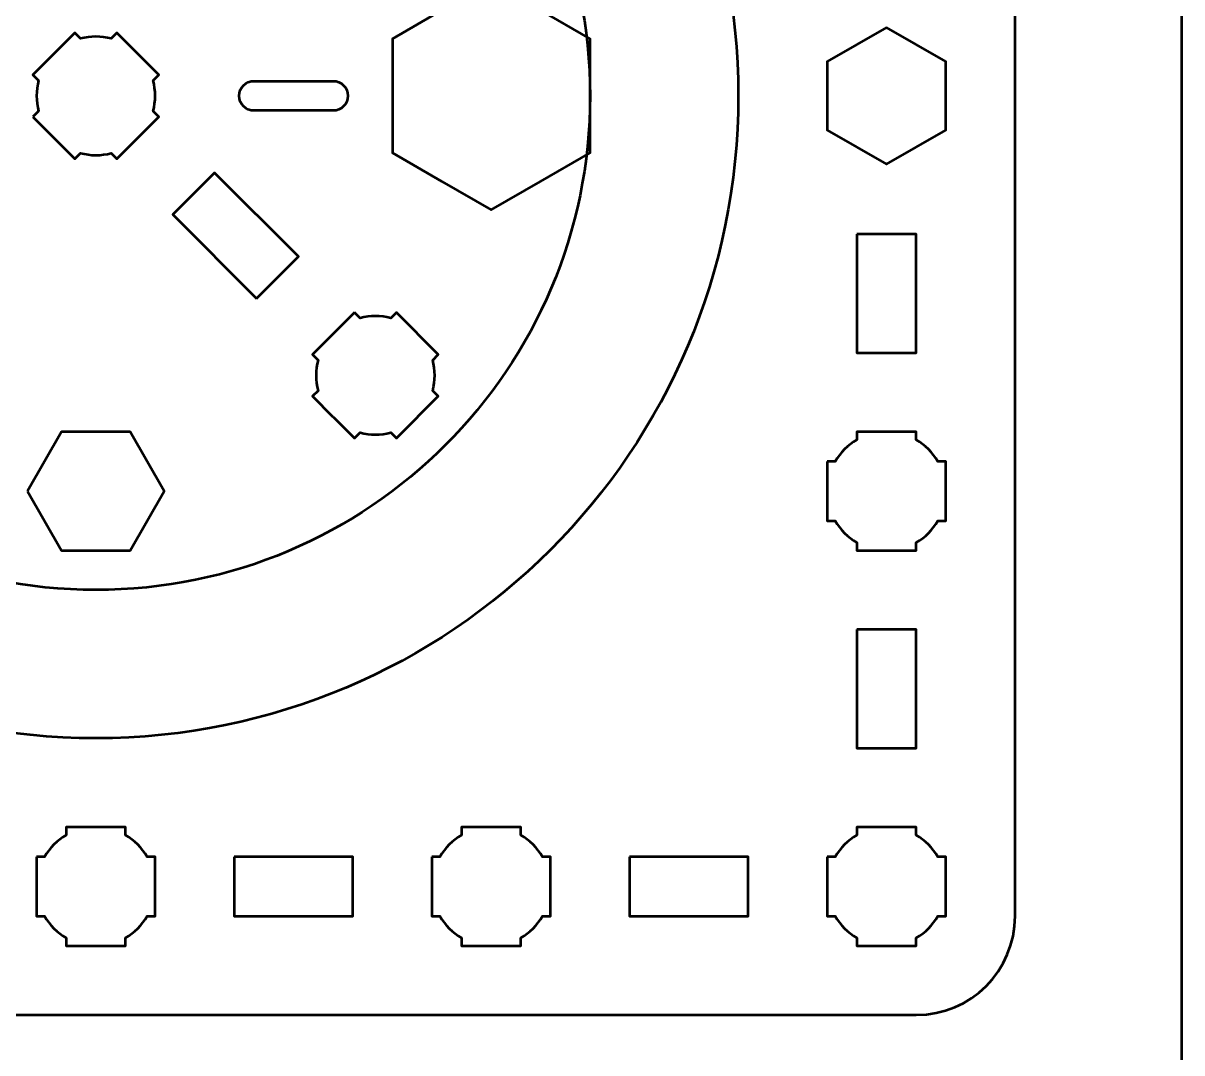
# Model space of a CAD drawing. Header units: centimetres. Extents: x -21 to 0, y -29.7 to 0.
# Drawn here: x -5.86 to 0, y -20.32 to -15.11 of the extents above; entities that cross this region are included whole.
import ezdxf

# ---------------------------------------------------------------- set-up
doc = ezdxf.new("R2010")
doc.units = ezdxf.units.CM
doc.header["$MEASUREMENT"] = 0
doc.layers.add('Layer 1', color=7, linetype='Continuous')

msp = doc.modelspace()

# ---------------------------------------------------------------- linework, layer by layer
at = {"layer": 'Layer 1', "color": 3, "lineweight": 53}
for centre, major_axis in [((-5.49369, -15.47442), (0, 3.25)), ((-5.49369, -15.47441), (0, 2.5))]:
    msp.add_ellipse(centre, major_axis=major_axis, ratio=1, dxfattribs=at)
at = {"layer": 'Layer 1', "color": 1, "lineweight": 53}
msp.add_open_spline([(-21.00003, -29.19995), (-21.00003, -29.19995), (-21.00003, -1.69992), (-21.00003, -1.69992), (-21.00003, -1.69992), (-21.00003, -1.61709), (-20.93286, -1.54992), (-20.85003, -1.54992), (-20.85003, -1.54992), (-20.7672, -1.54992), (-20.70003, -1.48275), (-20.70003, -1.39992), (-20.70003, -1.39992), (-20.70003, -1.31709), (-20.7672, -1.24992), (-20.85003, -1.24992), (-20.85003, -1.24992), (-20.93286, -1.24992), (-21.00003, -1.18275), (-21.00003, -1.09992), (-21.00003, -1.09992), (-21.00003, -1.09992), (-21.00003, -0.49992), (-21.00003, -0.49992), (-21.00003, -0.49992), (-21.00003, -0.22295), (-20.77694, 0.00004), (-20.49994, 0.00004), (-20.49994, 0.00004), (-20.49994, 0.00004), (-0.50008, 0.00004), (-0.50008, 0.00004), (-0.50008, 0.00004), (-0.22294, 0.00004), (0.00002, -0.22295), (0.00002, -0.49992), (0.00002, -0.49992), (0.00002, -0.49992), (0.00002, -29.19995), (0.00002, -29.19995), (0.00002, -29.19995), (0.00002, -29.47695), (-0.22294, -29.70004), (-0.50008, -29.70004), (-0.50008, -29.70004), (-0.50008, -29.70004), (-20.49994, -29.70004), (-20.49994, -29.70004), (-20.49994, -29.70004), (-20.77694, -29.70004), (-21.00003, -29.47695), (-21.00003, -29.19995)], degree=3, knots=[0, 0, 0, 0, 0.0769231, 0.0769231, 0.0769231, 0.0769231, 0.1538462, 0.1538462, 0.1538462, 0.1538462, 0.2307692, 0.2307692, 0.2307692, 0.2307692, 0.3076923, 0.3076923, 0.3076923, 0.3076923, 0.3846154, 0.3846154, 0.3846154, 0.3846154, 0.4615385, 0.4615385, 0.4615385, 0.4615385, 0.5384615, 0.5384615, 0.5384615, 0.5384615, 0.6153846, 0.6153846, 0.6153846, 0.6153846, 0.6923077, 0.6923077, 0.6923077, 0.6923077, 0.7692308, 0.7692308, 0.7692308, 0.7692308, 0.8461538, 0.8461538, 0.8461538, 0.8461538, 0.9230769, 0.9230769, 0.9230769, 0.9230769, 1, 1, 1, 1], dxfattribs=at)
at = {"layer": 'Layer 1', "color": 3, "lineweight": 53}
msp.add_open_spline([(-9.64363, -10.82436), (-9.64363, -10.82436), (-1.34373, -10.82436), (-1.34373, -10.82436), (-1.34373, -10.82436), (-1.06673, -10.82436), (-0.84363, -11.04746), (-0.84363, -11.32446), (-0.84363, -11.32446), (-0.84363, -11.32446), (-0.84363, -19.62436), (-0.84363, -19.62436), (-0.84363, -19.62436), (-0.84363, -19.90136), (-1.06673, -20.12446), (-1.34373, -20.12446), (-1.34373, -20.12446), (-1.34373, -20.12446), (-9.64363, -20.12446), (-9.64363, -20.12446), (-9.64363, -20.12446), (-9.92063, -20.12446), (-10.14373, -19.90136), (-10.14373, -19.62436), (-10.14373, -19.62436), (-10.14373, -19.62436), (-10.14373, -11.32446), (-10.14373, -11.32446), (-10.14373, -11.32446), (-10.14373, -11.04746), (-9.92063, -10.82436), (-9.64363, -10.82436)], degree=3, knots=[0, 0, 0, 0, 0.125, 0.125, 0.125, 0.125, 0.25, 0.25, 0.25, 0.25, 0.375, 0.375, 0.375, 0.375, 0.5, 0.5, 0.5, 0.5, 0.625, 0.625, 0.625, 0.625, 0.75, 0.75, 0.75, 0.75, 0.875, 0.875, 0.875, 0.875, 1, 1, 1, 1], dxfattribs=at)
at = {"layer": 'Layer 1', "lineweight": 53}
for points, knots in [([(-3.49368, -14.89704), (-3.49368, -14.89704), (-3.24368, -15.04138), (-3.24368, -15.04138), (-3.24368, -15.04138), (-3.24368, -15.04138), (-2.99368, -15.18572), (-2.99368, -15.18572), (-2.99368, -15.18572), (-2.99368, -15.18572), (-2.99368, -15.4744), (-2.99368, -15.4744), (-2.99368, -15.4744), (-2.99368, -15.4744), (-2.99368, -15.76308), (-2.99368, -15.76308), (-2.99368, -15.76308), (-2.99368, -15.76308), (-3.24368, -15.90742), (-3.24368, -15.90742), (-3.24368, -15.90742), (-3.24368, -15.90742), (-3.49368, -16.05176), (-3.49368, -16.05176), (-3.49368, -16.05176), (-3.49368, -16.05176), (-3.74368, -15.90742), (-3.74368, -15.90742), (-3.74368, -15.90742), (-3.74368, -15.90742), (-3.99368, -15.76308), (-3.99368, -15.76308), (-3.99368, -15.76308), (-3.99368, -15.76308), (-3.99368, -15.4744), (-3.99368, -15.4744), (-3.99368, -15.4744), (-3.99368, -15.4744), (-3.99368, -15.18572), (-3.99368, -15.18572), (-3.99368, -15.18572), (-3.99368, -15.18572), (-3.74368, -15.04138), (-3.74368, -15.04138), (-3.74368, -15.04138), (-3.74368, -15.04138), (-3.49368, -14.89704), (-3.49368, -14.89704)], [0, 0, 0, 0, 0.0833333, 0.0833333, 0.0833333, 0.0833333, 0.1666667, 0.1666667, 0.1666667, 0.1666667, 0.25, 0.25, 0.25, 0.25, 0.3333333, 0.3333333, 0.3333333, 0.3333333, 0.4166667, 0.4166667, 0.4166667, 0.4166667, 0.5, 0.5, 0.5, 0.5, 0.5833333, 0.5833333, 0.5833333, 0.5833333, 0.6666667, 0.6666667, 0.6666667, 0.6666667, 0.75, 0.75, 0.75, 0.75, 0.8333333, 0.8333333, 0.8333333, 0.8333333, 0.9166667, 0.9166667, 0.9166667, 0.9166667, 1, 1, 1, 1]), ([(-5.81189, -15.58047), (-5.81189, -15.58047), (-5.78347, -15.55204), (-5.78347, -15.55204), (-5.78347, -15.55204), (-5.79704, -15.50124), (-5.79702, -15.44758), (-5.78345, -15.39678), (-5.78345, -15.39678), (-5.78345, -15.39678), (-5.81189, -15.36834), (-5.81189, -15.36834), (-5.81189, -15.36834), (-5.81189, -15.36834), (-5.59976, -15.15621), (-5.59976, -15.15621), (-5.59976, -15.15621), (-5.59976, -15.15621), (-5.57134, -15.18462), (-5.57134, -15.18462), (-5.57134, -15.18462), (-5.52053, -15.17105), (-5.46683, -15.17102), (-5.416, -15.18457), (-5.416, -15.18457), (-5.416, -15.18457), (-5.38763, -15.15621), (-5.38763, -15.15621), (-5.38763, -15.15621), (-5.38763, -15.15621), (-5.2848, -15.25903), (-5.2848, -15.25903), (-5.2848, -15.25903), (-5.2848, -15.25903), (-5.28147, -15.26228), (-5.28147, -15.26228), (-5.28147, -15.26228), (-5.28147, -15.26228), (-5.27823, -15.2656), (-5.27823, -15.2656), (-5.27823, -15.2656), (-5.27823, -15.2656), (-5.1755, -15.36834), (-5.1755, -15.36834), (-5.1755, -15.36834), (-5.1755, -15.36834), (-5.20383, -15.39667), (-5.20383, -15.39667), (-5.20383, -15.39667), (-5.19024, -15.44753), (-5.19023, -15.50127), (-5.20382, -15.55214), (-5.20382, -15.55214), (-5.20382, -15.55214), (-5.1755, -15.58047), (-5.1755, -15.58047), (-5.1755, -15.58047), (-5.1755, -15.58047), (-5.27681, -15.68178), (-5.27681, -15.68178), (-5.27681, -15.68178), (-5.27681, -15.68178), (-5.28147, -15.68656), (-5.28147, -15.68656), (-5.28147, -15.68656), (-5.28147, -15.68656), (-5.28625, -15.69122), (-5.28625, -15.69122), (-5.28625, -15.69122), (-5.28625, -15.69122), (-5.38763, -15.7926), (-5.38763, -15.7926), (-5.38763, -15.7926), (-5.38763, -15.7926), (-5.41598, -15.76425), (-5.41598, -15.76425), (-5.41598, -15.76425), (-5.46683, -15.77781), (-5.52054, -15.7778), (-5.57137, -15.76421), (-5.57137, -15.76421), (-5.57137, -15.76421), (-5.59976, -15.7926), (-5.59976, -15.7926), (-5.59976, -15.7926), (-5.59976, -15.7926), (-5.81189, -15.58047), (-5.81189, -15.58047)], [0, 0, 0, 0, 0.0454545, 0.0454545, 0.0454545, 0.0454545, 0.0909091, 0.0909091, 0.0909091, 0.0909091, 0.1363636, 0.1363636, 0.1363636, 0.1363636, 0.1818182, 0.1818182, 0.1818182, 0.1818182, 0.2272727, 0.2272727, 0.2272727, 0.2272727, 0.2727273, 0.2727273, 0.2727273, 0.2727273, 0.3181818, 0.3181818, 0.3181818, 0.3181818, 0.3636364, 0.3636364, 0.3636364, 0.3636364, 0.4090909, 0.4090909, 0.4090909, 0.4090909, 0.4545455, 0.4545455, 0.4545455, 0.4545455, 0.5, 0.5, 0.5, 0.5, 0.5454545, 0.5454545, 0.5454545, 0.5454545, 0.5909091, 0.5909091, 0.5909091, 0.5909091, 0.6363636, 0.6363636, 0.6363636, 0.6363636, 0.6818182, 0.6818182, 0.6818182, 0.6818182, 0.7272727, 0.7272727, 0.7272727, 0.7272727, 0.7727273, 0.7727273, 0.7727273, 0.7727273, 0.8181818, 0.8181818, 0.8181818, 0.8181818, 0.8636364, 0.8636364, 0.8636364, 0.8636364, 0.9090909, 0.9090909, 0.9090909, 0.9090909, 0.9545455, 0.9545455, 0.9545455, 0.9545455, 1, 1, 1, 1]), ([(-1.49368, -15.12798), (-1.49368, -15.12798), (-1.34368, -15.21459), (-1.34368, -15.21459), (-1.34368, -15.21459), (-1.34368, -15.21459), (-1.19368, -15.30119), (-1.19368, -15.30119), (-1.19368, -15.30119), (-1.19368, -15.30119), (-1.19368, -15.47439), (-1.19368, -15.47439), (-1.19368, -15.47439), (-1.19368, -15.47439), (-1.19368, -15.64759), (-1.19368, -15.64759), (-1.19368, -15.64759), (-1.19368, -15.64759), (-1.34368, -15.73419), (-1.34368, -15.73419), (-1.34368, -15.73419), (-1.34368, -15.73419), (-1.49368, -15.8208), (-1.49368, -15.8208), (-1.49368, -15.8208), (-1.49368, -15.8208), (-1.64368, -15.73419), (-1.64368, -15.73419), (-1.64368, -15.73419), (-1.64368, -15.73419), (-1.79368, -15.64759), (-1.79368, -15.64759), (-1.79368, -15.64759), (-1.79368, -15.64759), (-1.79368, -15.47439), (-1.79368, -15.47439), (-1.79368, -15.47439), (-1.79368, -15.47439), (-1.79368, -15.30119), (-1.79368, -15.30119), (-1.79368, -15.30119), (-1.79368, -15.30119), (-1.64368, -15.21459), (-1.64368, -15.21459), (-1.64368, -15.21459), (-1.64368, -15.21459), (-1.49368, -15.12798), (-1.49368, -15.12798)], [0, 0, 0, 0, 0.0833333, 0.0833333, 0.0833333, 0.0833333, 0.1666667, 0.1666667, 0.1666667, 0.1666667, 0.25, 0.25, 0.25, 0.25, 0.3333333, 0.3333333, 0.3333333, 0.3333333, 0.4166667, 0.4166667, 0.4166667, 0.4166667, 0.5, 0.5, 0.5, 0.5, 0.5833333, 0.5833333, 0.5833333, 0.5833333, 0.6666667, 0.6666667, 0.6666667, 0.6666667, 0.75, 0.75, 0.75, 0.75, 0.8333333, 0.8333333, 0.8333333, 0.8333333, 0.9166667, 0.9166667, 0.9166667, 0.9166667, 1, 1, 1, 1]), ([(-4.69369, -15.39941), (-4.7351, -15.39941), (-4.76869, -15.433), (-4.76869, -15.47441), (-4.76869, -15.47441), (-4.76869, -15.51582), (-4.7351, -15.54941), (-4.69369, -15.54941), (-4.69369, -15.54941), (-4.69369, -15.54941), (-4.29369, -15.54941), (-4.29369, -15.54941), (-4.29369, -15.54941), (-4.25228, -15.54941), (-4.21869, -15.51582), (-4.21869, -15.47441), (-4.21869, -15.47441), (-4.21869, -15.433), (-4.25228, -15.39941), (-4.29369, -15.39941), (-4.29369, -15.39941), (-4.29369, -15.39941), (-4.69369, -15.39941), (-4.69369, -15.39941)], [0, 0, 0, 0, 0.1666667, 0.1666667, 0.1666667, 0.1666667, 0.3333333, 0.3333333, 0.3333333, 0.3333333, 0.5, 0.5, 0.5, 0.5, 0.6666667, 0.6666667, 0.6666667, 0.6666667, 0.8333333, 0.8333333, 0.8333333, 0.8333333, 1, 1, 1, 1]), ([(-4.68055, -16.49977), (-4.68055, -16.49977), (-5.10482, -16.0755), (-5.10482, -16.0755), (-5.10482, -16.0755), (-5.10482, -16.0755), (-4.89268, -15.86337), (-4.89268, -15.86337), (-4.89268, -15.86337), (-4.89268, -15.86337), (-4.46841, -16.28764), (-4.46841, -16.28764), (-4.46841, -16.28764), (-4.46841, -16.28764), (-4.68055, -16.49977), (-4.68055, -16.49977)], [0, 0, 0, 0, 0.25, 0.25, 0.25, 0.25, 0.5, 0.5, 0.5, 0.5, 0.75, 0.75, 0.75, 0.75, 1, 1, 1, 1]), ([(-1.64373, -16.17444), (-1.64373, -16.17444), (-1.34373, -16.17444), (-1.34373, -16.17444), (-1.34373, -16.17444), (-1.34373, -16.17444), (-1.34373, -16.77444), (-1.34373, -16.77444), (-1.34373, -16.77444), (-1.34373, -16.77444), (-1.64373, -16.77444), (-1.64373, -16.77444), (-1.64373, -16.77444), (-1.64373, -16.77444), (-1.64373, -16.17444), (-1.64373, -16.17444)], [0, 0, 0, 0, 0.25, 0.25, 0.25, 0.25, 0.5, 0.5, 0.5, 0.5, 0.75, 0.75, 0.75, 0.75, 1, 1, 1, 1]), ([(-4.18556, -16.5704), (-4.18556, -16.5704), (-4.15714, -16.59883), (-4.15714, -16.59883), (-4.15714, -16.59883), (-4.10633, -16.58526), (-4.05267, -16.58528), (-4.00187, -16.59884), (-4.00187, -16.59884), (-4.00187, -16.59884), (-3.97343, -16.5704), (-3.97343, -16.5704), (-3.97343, -16.5704), (-3.97343, -16.5704), (-3.7613, -16.78254), (-3.7613, -16.78254), (-3.7613, -16.78254), (-3.7613, -16.78254), (-3.78972, -16.81095), (-3.78972, -16.81095), (-3.78972, -16.81095), (-3.77614, -16.86177), (-3.77611, -16.91546), (-3.78967, -16.9663), (-3.78967, -16.9663), (-3.78967, -16.9663), (-3.7613, -16.99467), (-3.7613, -16.99467), (-3.7613, -16.99467), (-3.7613, -16.99467), (-3.86413, -17.09749), (-3.86413, -17.09749), (-3.86413, -17.09749), (-3.86413, -17.09749), (-3.86737, -17.10083), (-3.86737, -17.10083), (-3.86737, -17.10083), (-3.86737, -17.10083), (-3.87069, -17.10406), (-3.87069, -17.10406), (-3.87069, -17.10406), (-3.87069, -17.10406), (-3.97343, -17.2068), (-3.97343, -17.2068), (-3.97343, -17.2068), (-3.97343, -17.2068), (-4.00176, -17.17847), (-4.00176, -17.17847), (-4.00176, -17.17847), (-4.05262, -17.19206), (-4.10637, -17.19206), (-4.15724, -17.17847), (-4.15724, -17.17847), (-4.15724, -17.17847), (-4.18556, -17.2068), (-4.18556, -17.2068), (-4.18556, -17.2068), (-4.18556, -17.2068), (-4.28688, -17.10548), (-4.28688, -17.10548), (-4.28688, -17.10548), (-4.28688, -17.10548), (-4.29165, -17.10083), (-4.29165, -17.10083), (-4.29165, -17.10083), (-4.29165, -17.10083), (-4.29632, -17.09605), (-4.29632, -17.09605), (-4.29632, -17.09605), (-4.29632, -17.09605), (-4.39769, -16.99467), (-4.39769, -16.99467), (-4.39769, -16.99467), (-4.39769, -16.99467), (-4.36934, -16.96631), (-4.36934, -16.96631), (-4.36934, -16.96631), (-4.3829, -16.91547), (-4.38289, -16.86175), (-4.3693, -16.81093), (-4.3693, -16.81093), (-4.3693, -16.81093), (-4.39769, -16.78254), (-4.39769, -16.78254), (-4.39769, -16.78254), (-4.39769, -16.78254), (-4.18556, -16.5704), (-4.18556, -16.5704)], [0, 0, 0, 0, 0.0454545, 0.0454545, 0.0454545, 0.0454545, 0.0909091, 0.0909091, 0.0909091, 0.0909091, 0.1363636, 0.1363636, 0.1363636, 0.1363636, 0.1818182, 0.1818182, 0.1818182, 0.1818182, 0.2272727, 0.2272727, 0.2272727, 0.2272727, 0.2727273, 0.2727273, 0.2727273, 0.2727273, 0.3181818, 0.3181818, 0.3181818, 0.3181818, 0.3636364, 0.3636364, 0.3636364, 0.3636364, 0.4090909, 0.4090909, 0.4090909, 0.4090909, 0.4545455, 0.4545455, 0.4545455, 0.4545455, 0.5, 0.5, 0.5, 0.5, 0.5454545, 0.5454545, 0.5454545, 0.5454545, 0.5909091, 0.5909091, 0.5909091, 0.5909091, 0.6363636, 0.6363636, 0.6363636, 0.6363636, 0.6818182, 0.6818182, 0.6818182, 0.6818182, 0.7272727, 0.7272727, 0.7272727, 0.7272727, 0.7727273, 0.7727273, 0.7727273, 0.7727273, 0.8181818, 0.8181818, 0.8181818, 0.8181818, 0.8636364, 0.8636364, 0.8636364, 0.8636364, 0.9090909, 0.9090909, 0.9090909, 0.9090909, 0.9545455, 0.9545455, 0.9545455, 0.9545455, 1, 1, 1, 1]), ([(-5.84009, -17.47438), (-5.84009, -17.47438), (-5.75348, -17.32438), (-5.75348, -17.32438), (-5.75348, -17.32438), (-5.75348, -17.32438), (-5.66688, -17.17438), (-5.66688, -17.17438), (-5.66688, -17.17438), (-5.66688, -17.17438), (-5.49368, -17.17438), (-5.49368, -17.17438), (-5.49368, -17.17438), (-5.49368, -17.17438), (-5.32048, -17.17438), (-5.32048, -17.17438), (-5.32048, -17.17438), (-5.32048, -17.17438), (-5.23388, -17.32438), (-5.23388, -17.32438), (-5.23388, -17.32438), (-5.23388, -17.32438), (-5.14727, -17.47438), (-5.14727, -17.47438), (-5.14727, -17.47438), (-5.14727, -17.47438), (-5.23388, -17.62438), (-5.23388, -17.62438), (-5.23388, -17.62438), (-5.23388, -17.62438), (-5.32048, -17.77438), (-5.32048, -17.77438), (-5.32048, -17.77438), (-5.32048, -17.77438), (-5.49368, -17.77438), (-5.49368, -17.77438), (-5.49368, -17.77438), (-5.49368, -17.77438), (-5.66688, -17.77438), (-5.66688, -17.77438), (-5.66688, -17.77438), (-5.66688, -17.77438), (-5.75348, -17.62438), (-5.75348, -17.62438), (-5.75348, -17.62438), (-5.75348, -17.62438), (-5.84009, -17.47438), (-5.84009, -17.47438)], [0, 0, 0, 0, 0.0833333, 0.0833333, 0.0833333, 0.0833333, 0.1666667, 0.1666667, 0.1666667, 0.1666667, 0.25, 0.25, 0.25, 0.25, 0.3333333, 0.3333333, 0.3333333, 0.3333333, 0.4166667, 0.4166667, 0.4166667, 0.4166667, 0.5, 0.5, 0.5, 0.5, 0.5833333, 0.5833333, 0.5833333, 0.5833333, 0.6666667, 0.6666667, 0.6666667, 0.6666667, 0.75, 0.75, 0.75, 0.75, 0.8333333, 0.8333333, 0.8333333, 0.8333333, 0.9166667, 0.9166667, 0.9166667, 0.9166667, 1, 1, 1, 1]), ([(-1.79369, -17.32438), (-1.79369, -17.32438), (-1.75349, -17.32438), (-1.75349, -17.32438), (-1.75349, -17.32438), (-1.72716, -17.27886), (-1.6892, -17.24093), (-1.64369, -17.2146), (-1.64369, -17.2146), (-1.64369, -17.2146), (-1.64369, -17.17438), (-1.64369, -17.17438), (-1.64369, -17.17438), (-1.64369, -17.17438), (-1.34369, -17.17438), (-1.34369, -17.17438), (-1.34369, -17.17438), (-1.34369, -17.17438), (-1.34369, -17.21457), (-1.34369, -17.21457), (-1.34369, -17.21457), (-1.29816, -17.2409), (-1.26017, -17.27885), (-1.23381, -17.32438), (-1.23381, -17.32438), (-1.23381, -17.32438), (-1.19369, -17.32438), (-1.19369, -17.32438), (-1.19369, -17.32438), (-1.19369, -17.32438), (-1.19369, -17.4698), (-1.19369, -17.4698), (-1.19369, -17.4698), (-1.19369, -17.4698), (-1.19363, -17.47445), (-1.19363, -17.47445), (-1.19363, -17.47445), (-1.19363, -17.47445), (-1.19369, -17.47909), (-1.19369, -17.47909), (-1.19369, -17.47909), (-1.19369, -17.47909), (-1.19369, -17.62438), (-1.19369, -17.62438), (-1.19369, -17.62438), (-1.19369, -17.62438), (-1.23376, -17.62438), (-1.23376, -17.62438), (-1.23376, -17.62438), (-1.26011, -17.66995), (-1.29811, -17.70796), (-1.34369, -17.73432), (-1.34369, -17.73432), (-1.34369, -17.73432), (-1.34369, -17.77438), (-1.34369, -17.77438), (-1.34369, -17.77438), (-1.34369, -17.77438), (-1.48697, -17.77438), (-1.48697, -17.77438), (-1.48697, -17.77438), (-1.48697, -17.77438), (-1.49364, -17.77446), (-1.49364, -17.77446), (-1.49364, -17.77446), (-1.49364, -17.77446), (-1.50032, -17.77438), (-1.50032, -17.77438), (-1.50032, -17.77438), (-1.50032, -17.77438), (-1.64369, -17.77438), (-1.64369, -17.77438), (-1.64369, -17.77438), (-1.64369, -17.77438), (-1.64369, -17.73428), (-1.64369, -17.73428), (-1.64369, -17.73428), (-1.68923, -17.70792), (-1.72721, -17.66993), (-1.75354, -17.62438), (-1.75354, -17.62438), (-1.75354, -17.62438), (-1.79369, -17.62438), (-1.79369, -17.62438), (-1.79369, -17.62438), (-1.79369, -17.62438), (-1.79369, -17.32438), (-1.79369, -17.32438)], [0, 0, 0, 0, 0.0454545, 0.0454545, 0.0454545, 0.0454545, 0.0909091, 0.0909091, 0.0909091, 0.0909091, 0.1363636, 0.1363636, 0.1363636, 0.1363636, 0.1818182, 0.1818182, 0.1818182, 0.1818182, 0.2272727, 0.2272727, 0.2272727, 0.2272727, 0.2727273, 0.2727273, 0.2727273, 0.2727273, 0.3181818, 0.3181818, 0.3181818, 0.3181818, 0.3636364, 0.3636364, 0.3636364, 0.3636364, 0.4090909, 0.4090909, 0.4090909, 0.4090909, 0.4545455, 0.4545455, 0.4545455, 0.4545455, 0.5, 0.5, 0.5, 0.5, 0.5454545, 0.5454545, 0.5454545, 0.5454545, 0.5909091, 0.5909091, 0.5909091, 0.5909091, 0.6363636, 0.6363636, 0.6363636, 0.6363636, 0.6818182, 0.6818182, 0.6818182, 0.6818182, 0.7272727, 0.7272727, 0.7272727, 0.7272727, 0.7727273, 0.7727273, 0.7727273, 0.7727273, 0.8181818, 0.8181818, 0.8181818, 0.8181818, 0.8636364, 0.8636364, 0.8636364, 0.8636364, 0.9090909, 0.9090909, 0.9090909, 0.9090909, 0.9545455, 0.9545455, 0.9545455, 0.9545455, 1, 1, 1, 1]), ([(-1.64373, -18.17441), (-1.64373, -18.17441), (-1.34373, -18.17441), (-1.34373, -18.17441), (-1.34373, -18.17441), (-1.34373, -18.17441), (-1.34373, -18.77441), (-1.34373, -18.77441), (-1.34373, -18.77441), (-1.34373, -18.77441), (-1.64373, -18.77441), (-1.64373, -18.77441), (-1.64373, -18.77441), (-1.64373, -18.77441), (-1.64373, -18.17441), (-1.64373, -18.17441)], [0, 0, 0, 0, 0.25, 0.25, 0.25, 0.25, 0.5, 0.5, 0.5, 0.5, 0.75, 0.75, 0.75, 0.75, 1, 1, 1, 1]), ([(-5.79369, -19.32438), (-5.79369, -19.32438), (-5.75349, -19.32438), (-5.75349, -19.32438), (-5.75349, -19.32438), (-5.72716, -19.27886), (-5.6892, -19.24093), (-5.64369, -19.2146), (-5.64369, -19.2146), (-5.64369, -19.2146), (-5.64369, -19.17438), (-5.64369, -19.17438), (-5.64369, -19.17438), (-5.64369, -19.17438), (-5.34369, -19.17438), (-5.34369, -19.17438), (-5.34369, -19.17438), (-5.34369, -19.17438), (-5.34369, -19.21457), (-5.34369, -19.21457), (-5.34369, -19.21457), (-5.29816, -19.2409), (-5.26017, -19.27885), (-5.23381, -19.32438), (-5.23381, -19.32438), (-5.23381, -19.32438), (-5.19369, -19.32438), (-5.19369, -19.32438), (-5.19369, -19.32438), (-5.19369, -19.32438), (-5.19369, -19.4698), (-5.19369, -19.4698), (-5.19369, -19.4698), (-5.19369, -19.4698), (-5.19363, -19.47445), (-5.19363, -19.47445), (-5.19363, -19.47445), (-5.19363, -19.47445), (-5.19369, -19.47909), (-5.19369, -19.47909), (-5.19369, -19.47909), (-5.19369, -19.47909), (-5.19369, -19.62438), (-5.19369, -19.62438), (-5.19369, -19.62438), (-5.19369, -19.62438), (-5.23376, -19.62438), (-5.23376, -19.62438), (-5.23376, -19.62438), (-5.26011, -19.66995), (-5.29811, -19.70796), (-5.34369, -19.73432), (-5.34369, -19.73432), (-5.34369, -19.73432), (-5.34369, -19.77438), (-5.34369, -19.77438), (-5.34369, -19.77438), (-5.34369, -19.77438), (-5.48697, -19.77438), (-5.48697, -19.77438), (-5.48697, -19.77438), (-5.48697, -19.77438), (-5.49364, -19.77446), (-5.49364, -19.77446), (-5.49364, -19.77446), (-5.49364, -19.77446), (-5.50032, -19.77438), (-5.50032, -19.77438), (-5.50032, -19.77438), (-5.50032, -19.77438), (-5.64369, -19.77438), (-5.64369, -19.77438), (-5.64369, -19.77438), (-5.64369, -19.77438), (-5.64369, -19.73428), (-5.64369, -19.73428), (-5.64369, -19.73428), (-5.68923, -19.70792), (-5.72721, -19.66993), (-5.75354, -19.62438), (-5.75354, -19.62438), (-5.75354, -19.62438), (-5.79369, -19.62438), (-5.79369, -19.62438), (-5.79369, -19.62438), (-5.79369, -19.62438), (-5.79369, -19.32438), (-5.79369, -19.32438)], [0, 0, 0, 0, 0.0454545, 0.0454545, 0.0454545, 0.0454545, 0.0909091, 0.0909091, 0.0909091, 0.0909091, 0.1363636, 0.1363636, 0.1363636, 0.1363636, 0.1818182, 0.1818182, 0.1818182, 0.1818182, 0.2272727, 0.2272727, 0.2272727, 0.2272727, 0.2727273, 0.2727273, 0.2727273, 0.2727273, 0.3181818, 0.3181818, 0.3181818, 0.3181818, 0.3636364, 0.3636364, 0.3636364, 0.3636364, 0.4090909, 0.4090909, 0.4090909, 0.4090909, 0.4545455, 0.4545455, 0.4545455, 0.4545455, 0.5, 0.5, 0.5, 0.5, 0.5454545, 0.5454545, 0.5454545, 0.5454545, 0.5909091, 0.5909091, 0.5909091, 0.5909091, 0.6363636, 0.6363636, 0.6363636, 0.6363636, 0.6818182, 0.6818182, 0.6818182, 0.6818182, 0.7272727, 0.7272727, 0.7272727, 0.7272727, 0.7727273, 0.7727273, 0.7727273, 0.7727273, 0.8181818, 0.8181818, 0.8181818, 0.8181818, 0.8636364, 0.8636364, 0.8636364, 0.8636364, 0.9090909, 0.9090909, 0.9090909, 0.9090909, 0.9545455, 0.9545455, 0.9545455, 0.9545455, 1, 1, 1, 1]), ([(-3.79369, -19.32438), (-3.79369, -19.32438), (-3.75349, -19.32438), (-3.75349, -19.32438), (-3.75349, -19.32438), (-3.72716, -19.27886), (-3.6892, -19.24093), (-3.64369, -19.2146), (-3.64369, -19.2146), (-3.64369, -19.2146), (-3.64369, -19.17438), (-3.64369, -19.17438), (-3.64369, -19.17438), (-3.64369, -19.17438), (-3.34369, -19.17438), (-3.34369, -19.17438), (-3.34369, -19.17438), (-3.34369, -19.17438), (-3.34369, -19.21457), (-3.34369, -19.21457), (-3.34369, -19.21457), (-3.29816, -19.2409), (-3.26017, -19.27885), (-3.23381, -19.32438), (-3.23381, -19.32438), (-3.23381, -19.32438), (-3.19369, -19.32438), (-3.19369, -19.32438), (-3.19369, -19.32438), (-3.19369, -19.32438), (-3.19369, -19.4698), (-3.19369, -19.4698), (-3.19369, -19.4698), (-3.19369, -19.4698), (-3.19363, -19.47445), (-3.19363, -19.47445), (-3.19363, -19.47445), (-3.19363, -19.47445), (-3.19369, -19.47909), (-3.19369, -19.47909), (-3.19369, -19.47909), (-3.19369, -19.47909), (-3.19369, -19.62438), (-3.19369, -19.62438), (-3.19369, -19.62438), (-3.19369, -19.62438), (-3.23376, -19.62438), (-3.23376, -19.62438), (-3.23376, -19.62438), (-3.26011, -19.66995), (-3.29811, -19.70796), (-3.34369, -19.73432), (-3.34369, -19.73432), (-3.34369, -19.73432), (-3.34369, -19.77438), (-3.34369, -19.77438), (-3.34369, -19.77438), (-3.34369, -19.77438), (-3.48697, -19.77438), (-3.48697, -19.77438), (-3.48697, -19.77438), (-3.48697, -19.77438), (-3.49364, -19.77446), (-3.49364, -19.77446), (-3.49364, -19.77446), (-3.49364, -19.77446), (-3.50032, -19.77438), (-3.50032, -19.77438), (-3.50032, -19.77438), (-3.50032, -19.77438), (-3.64369, -19.77438), (-3.64369, -19.77438), (-3.64369, -19.77438), (-3.64369, -19.77438), (-3.64369, -19.73428), (-3.64369, -19.73428), (-3.64369, -19.73428), (-3.68923, -19.70792), (-3.72721, -19.66993), (-3.75354, -19.62438), (-3.75354, -19.62438), (-3.75354, -19.62438), (-3.79369, -19.62438), (-3.79369, -19.62438), (-3.79369, -19.62438), (-3.79369, -19.62438), (-3.79369, -19.32438), (-3.79369, -19.32438)], [0, 0, 0, 0, 0.0454545, 0.0454545, 0.0454545, 0.0454545, 0.0909091, 0.0909091, 0.0909091, 0.0909091, 0.1363636, 0.1363636, 0.1363636, 0.1363636, 0.1818182, 0.1818182, 0.1818182, 0.1818182, 0.2272727, 0.2272727, 0.2272727, 0.2272727, 0.2727273, 0.2727273, 0.2727273, 0.2727273, 0.3181818, 0.3181818, 0.3181818, 0.3181818, 0.3636364, 0.3636364, 0.3636364, 0.3636364, 0.4090909, 0.4090909, 0.4090909, 0.4090909, 0.4545455, 0.4545455, 0.4545455, 0.4545455, 0.5, 0.5, 0.5, 0.5, 0.5454545, 0.5454545, 0.5454545, 0.5454545, 0.5909091, 0.5909091, 0.5909091, 0.5909091, 0.6363636, 0.6363636, 0.6363636, 0.6363636, 0.6818182, 0.6818182, 0.6818182, 0.6818182, 0.7272727, 0.7272727, 0.7272727, 0.7272727, 0.7727273, 0.7727273, 0.7727273, 0.7727273, 0.8181818, 0.8181818, 0.8181818, 0.8181818, 0.8636364, 0.8636364, 0.8636364, 0.8636364, 0.9090909, 0.9090909, 0.9090909, 0.9090909, 0.9545455, 0.9545455, 0.9545455, 0.9545455, 1, 1, 1, 1]), ([(-1.79369, -19.32438), (-1.79369, -19.32438), (-1.75349, -19.32438), (-1.75349, -19.32438), (-1.75349, -19.32438), (-1.72716, -19.27886), (-1.6892, -19.24093), (-1.64369, -19.2146), (-1.64369, -19.2146), (-1.64369, -19.2146), (-1.64369, -19.17438), (-1.64369, -19.17438), (-1.64369, -19.17438), (-1.64369, -19.17438), (-1.34369, -19.17438), (-1.34369, -19.17438), (-1.34369, -19.17438), (-1.34369, -19.17438), (-1.34369, -19.21457), (-1.34369, -19.21457), (-1.34369, -19.21457), (-1.29816, -19.2409), (-1.26017, -19.27885), (-1.23381, -19.32438), (-1.23381, -19.32438), (-1.23381, -19.32438), (-1.19369, -19.32438), (-1.19369, -19.32438), (-1.19369, -19.32438), (-1.19369, -19.32438), (-1.19369, -19.4698), (-1.19369, -19.4698), (-1.19369, -19.4698), (-1.19369, -19.4698), (-1.19363, -19.47445), (-1.19363, -19.47445), (-1.19363, -19.47445), (-1.19363, -19.47445), (-1.19369, -19.47909), (-1.19369, -19.47909), (-1.19369, -19.47909), (-1.19369, -19.47909), (-1.19369, -19.62438), (-1.19369, -19.62438), (-1.19369, -19.62438), (-1.19369, -19.62438), (-1.23376, -19.62438), (-1.23376, -19.62438), (-1.23376, -19.62438), (-1.26011, -19.66995), (-1.29811, -19.70796), (-1.34369, -19.73432), (-1.34369, -19.73432), (-1.34369, -19.73432), (-1.34369, -19.77438), (-1.34369, -19.77438), (-1.34369, -19.77438), (-1.34369, -19.77438), (-1.48697, -19.77438), (-1.48697, -19.77438), (-1.48697, -19.77438), (-1.48697, -19.77438), (-1.49364, -19.77446), (-1.49364, -19.77446), (-1.49364, -19.77446), (-1.49364, -19.77446), (-1.50032, -19.77438), (-1.50032, -19.77438), (-1.50032, -19.77438), (-1.50032, -19.77438), (-1.64369, -19.77438), (-1.64369, -19.77438), (-1.64369, -19.77438), (-1.64369, -19.77438), (-1.64369, -19.73428), (-1.64369, -19.73428), (-1.64369, -19.73428), (-1.68923, -19.70792), (-1.72721, -19.66993), (-1.75354, -19.62438), (-1.75354, -19.62438), (-1.75354, -19.62438), (-1.79369, -19.62438), (-1.79369, -19.62438), (-1.79369, -19.62438), (-1.79369, -19.62438), (-1.79369, -19.32438), (-1.79369, -19.32438)], [0, 0, 0, 0, 0.0454545, 0.0454545, 0.0454545, 0.0454545, 0.0909091, 0.0909091, 0.0909091, 0.0909091, 0.1363636, 0.1363636, 0.1363636, 0.1363636, 0.1818182, 0.1818182, 0.1818182, 0.1818182, 0.2272727, 0.2272727, 0.2272727, 0.2272727, 0.2727273, 0.2727273, 0.2727273, 0.2727273, 0.3181818, 0.3181818, 0.3181818, 0.3181818, 0.3636364, 0.3636364, 0.3636364, 0.3636364, 0.4090909, 0.4090909, 0.4090909, 0.4090909, 0.4545455, 0.4545455, 0.4545455, 0.4545455, 0.5, 0.5, 0.5, 0.5, 0.5454545, 0.5454545, 0.5454545, 0.5454545, 0.5909091, 0.5909091, 0.5909091, 0.5909091, 0.6363636, 0.6363636, 0.6363636, 0.6363636, 0.6818182, 0.6818182, 0.6818182, 0.6818182, 0.7272727, 0.7272727, 0.7272727, 0.7272727, 0.7727273, 0.7727273, 0.7727273, 0.7727273, 0.8181818, 0.8181818, 0.8181818, 0.8181818, 0.8636364, 0.8636364, 0.8636364, 0.8636364, 0.9090909, 0.9090909, 0.9090909, 0.9090909, 0.9545455, 0.9545455, 0.9545455, 0.9545455, 1, 1, 1, 1]), ([(-4.79365, -19.32436), (-4.79365, -19.32436), (-4.19365, -19.32436), (-4.19365, -19.32436), (-4.19365, -19.32436), (-4.19365, -19.32436), (-4.19365, -19.62436), (-4.19365, -19.62436), (-4.19365, -19.62436), (-4.19365, -19.62436), (-4.79365, -19.62436), (-4.79365, -19.62436), (-4.79365, -19.62436), (-4.79365, -19.62436), (-4.79365, -19.32436), (-4.79365, -19.32436)], [0, 0, 0, 0, 0.25, 0.25, 0.25, 0.25, 0.5, 0.5, 0.5, 0.5, 0.75, 0.75, 0.75, 0.75, 1, 1, 1, 1]), ([(-2.79368, -19.32436), (-2.79368, -19.32436), (-2.19368, -19.32436), (-2.19368, -19.32436), (-2.19368, -19.32436), (-2.19368, -19.32436), (-2.19368, -19.62436), (-2.19368, -19.62436), (-2.19368, -19.62436), (-2.19368, -19.62436), (-2.79368, -19.62436), (-2.79368, -19.62436), (-2.79368, -19.62436), (-2.79368, -19.62436), (-2.79368, -19.32436), (-2.79368, -19.32436)], [0, 0, 0, 0, 0.25, 0.25, 0.25, 0.25, 0.5, 0.5, 0.5, 0.5, 0.75, 0.75, 0.75, 0.75, 1, 1, 1, 1])]:
    msp.add_open_spline(points, degree=3, knots=knots, dxfattribs=at)

doc.saveas('drawing.dxf')
